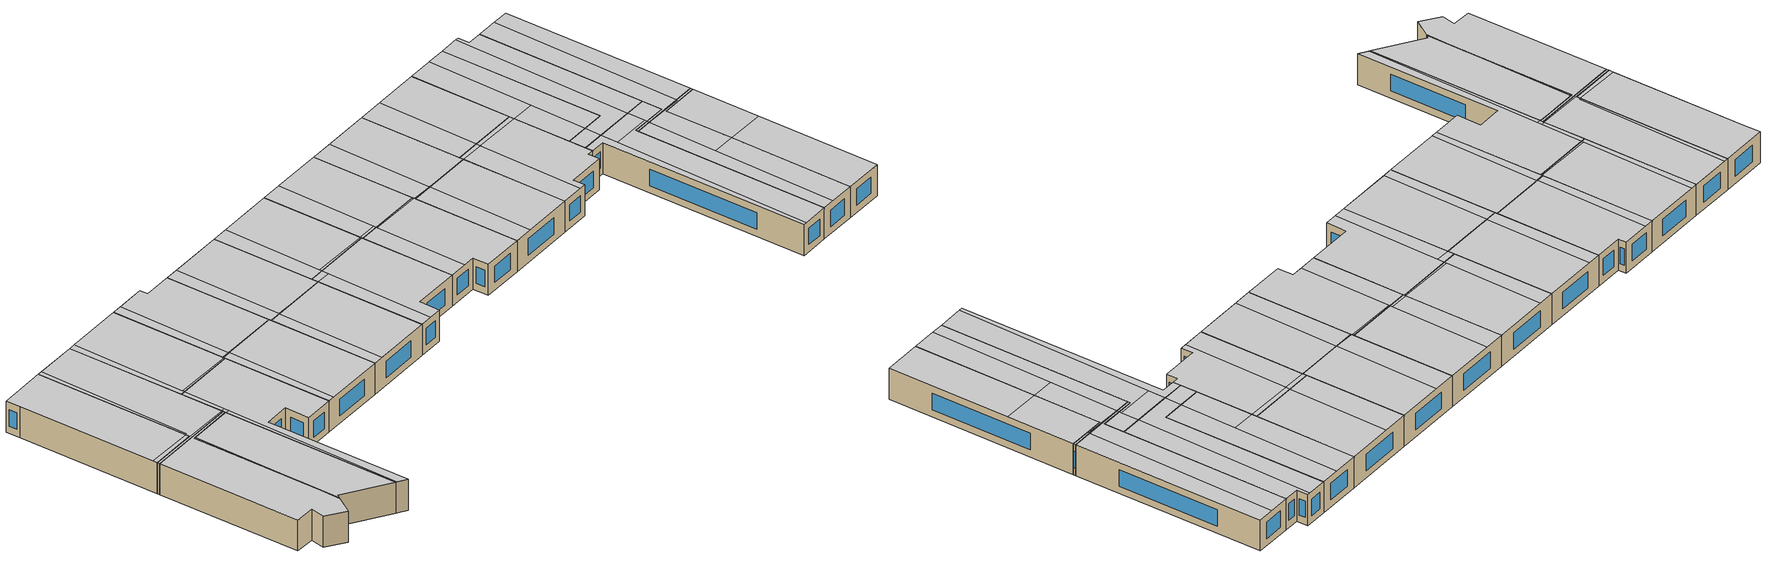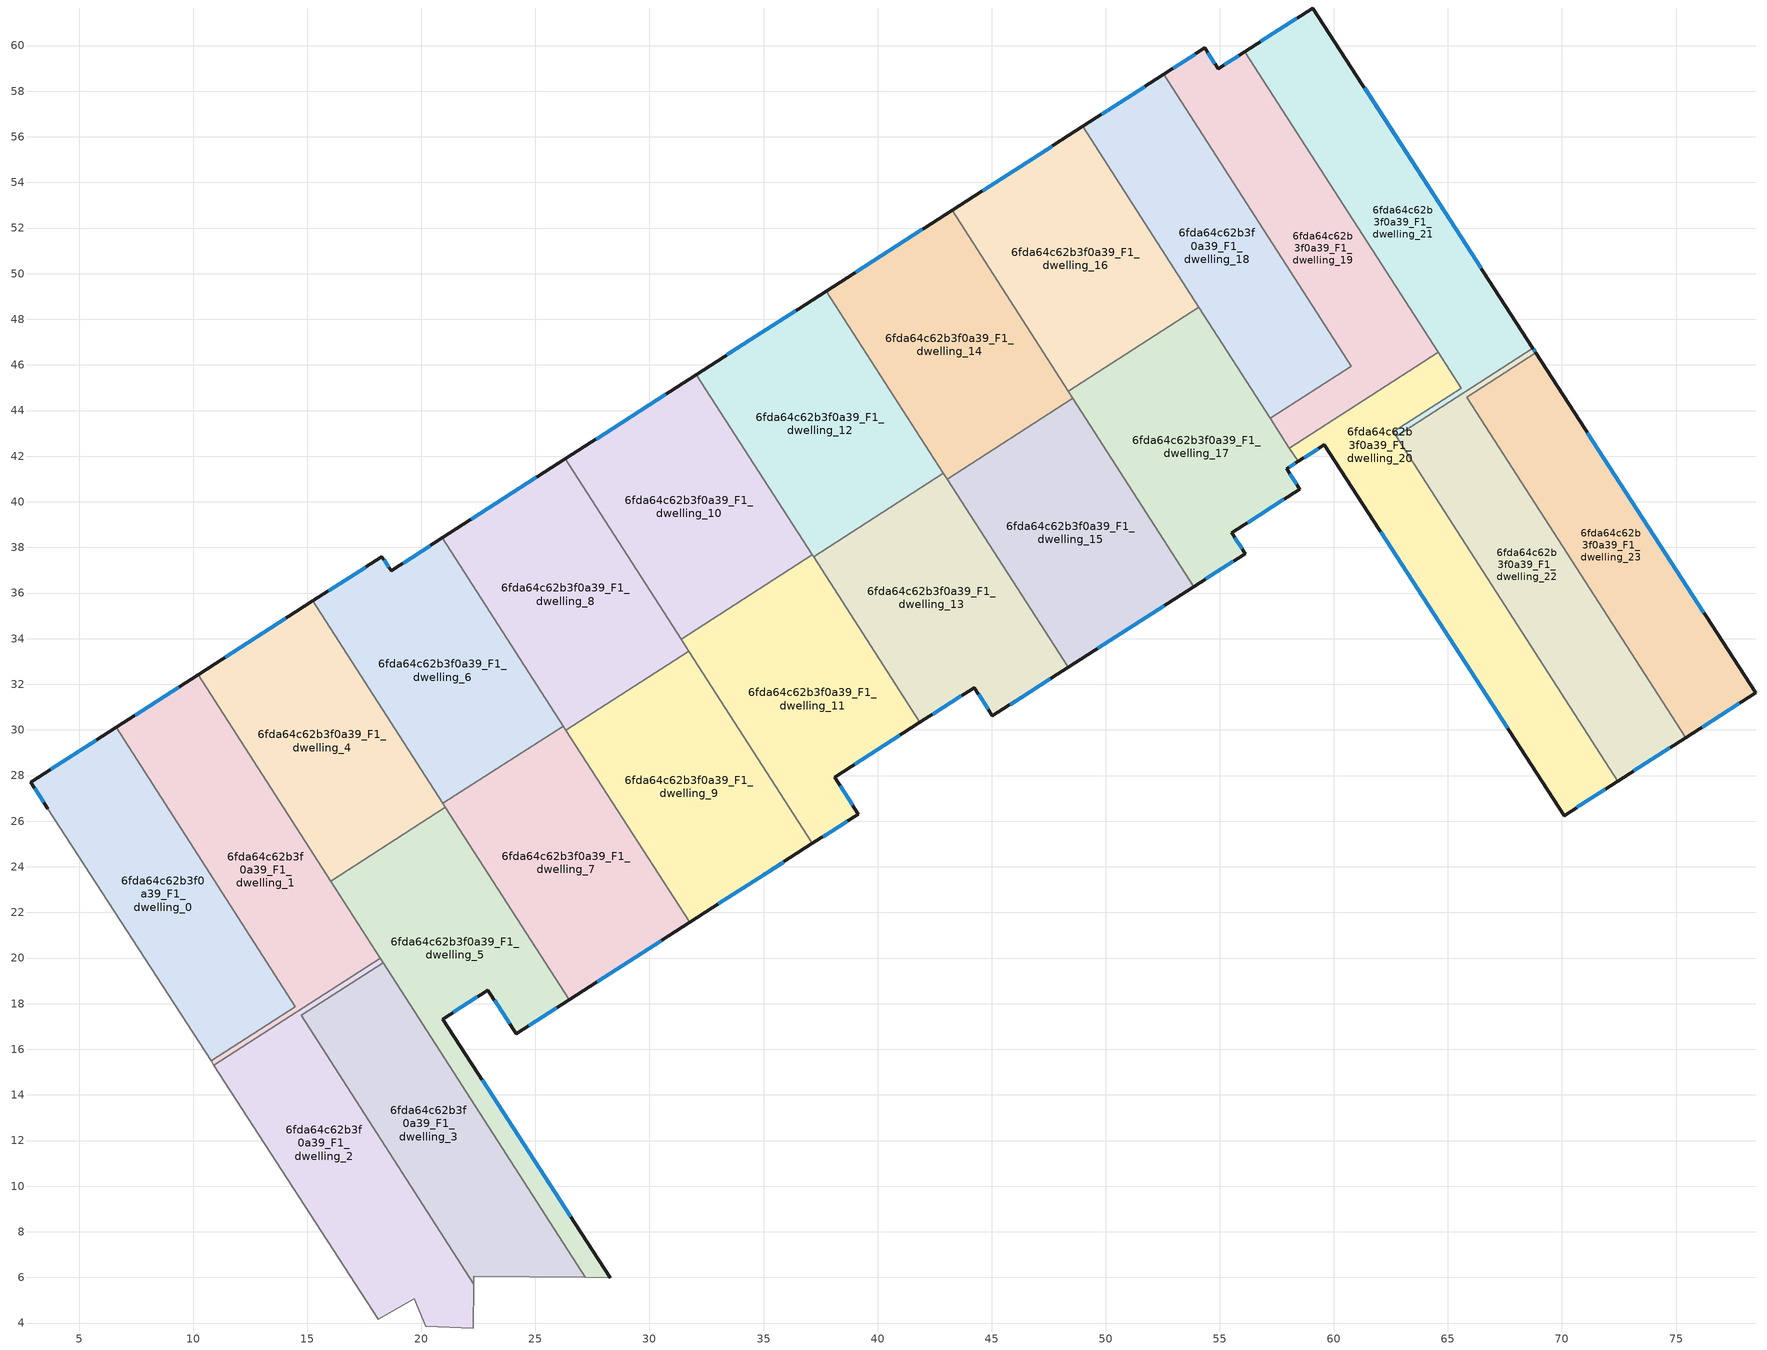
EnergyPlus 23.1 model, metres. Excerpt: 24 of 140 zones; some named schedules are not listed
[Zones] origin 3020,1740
6fda64c62b3f0a39_F1_dwelling_0
 floor to 6fda64c62b3f0a39_F0_dwelling_0 (EU_floor_Construction): 6.62,30.11 14.48,17.88 10.78,15.5 3.63,26.55 2.89,27.71 z3
 wall outside (EU_wall_Construction): 6.62,30.11 2.89,27.71 3.63,26.55 z3:6
 wall to 6fda64c62b3f0a39_F1_dwelling_1 (EU_wall_Construction): 10.78,15.5 14.48,17.88 6.62,30.11 z3:6
 wall adiabatic (EU_wall_Construction): 3.63,26.55 10.78,15.5 z3:6
 window (EU_Window_Construction): 5.74,29.55 3.76,28.28 / 3.06,27.44 3.46,26.82 z3.7:5.3
 ceiling to 6fda64c62b3f0a39_F2_dwelling_0 (EU_floor_Construction): 14.28,18.19 6.62,30.11 2.89,27.71 3.63,26.55 10.54,15.88 z6
 ceiling to 6fda64c62b3f0a39_F2_dwelling_1 (EU_floor_Construction): 13.24,17.08 14.48,17.88 14.28,18.19 10.54,15.88 10.75,15.55 z6
 ceiling to 6fda64c62b3f0a39_F2_dwelling_2 (EU_floor_Construction): 13.24,17.08 10.75,15.55 10.78,15.5 z6
6fda64c62b3f0a39_F1_dwelling_1
 floor to 6fda64c62b3f0a39_F0_dwelling_1 (EU_floor_Construction): 10.22,32.42 18.2,20 10.91,15.31 10.78,15.5 14.48,17.88 6.62,30.11 z3
 wall outside (EU_wall_Construction): 10.22,32.42 6.62,30.11 z3:6
 wall to 6fda64c62b3f0a39_F1_dwelling_2 (EU_wall_Construction): 10.91,15.31 18.2,20 z3:6
 wall adiabatic (EU_wall_Construction): 10.78,15.5 10.91,15.31 z3:6
 wall to 6fda64c62b3f0a39_F1_dwelling_4 (EU_wall_Construction): 16.03,23.38 10.22,32.42 z3:6
 wall to 6fda64c62b3f0a39_F1_dwelling_5 (EU_wall_Construction): 18.2,20 16.03,23.38 z3:6
 window (EU_Window_Construction): 9.37,31.88 7.46,30.65 z3.7:5.3
 ceiling to 6fda64c62b3f0a39_F2_dwelling_1 (EU_floor_Construction): 18.13,20.11 10.22,32.42 6.99,30.35 14.45,18.29 14.28,18.19 14.48,17.88 13.24,17.08 z6
 ceiling to 6fda64c62b3f0a39_F2_dwelling_0 (EU_floor_Construction): 14.45,18.29 6.99,30.35 6.62,30.11 14.28,18.19 z6
 ceiling to 6fda64c62b3f0a39_F2_dwelling_2 (EU_floor_Construction): 18.2,20 18.13,20.11 13.24,17.08 10.78,15.5 10.81,15.46 10.91,15.31 z6
6fda64c62b3f0a39_F1_dwelling_10
 floor to 6fda64c62b3f0a39_F0_dwelling_10 (EU_floor_Construction): 32.06,45.58 37.14,37.67 31.39,33.98 26.31,41.88 z3
 wall outside (EU_wall_Construction): 32.06,45.58 26.31,41.88 z3:6
 wall to 6fda64c62b3f0a39_F1_dwelling_11 (EU_wall_Construction): 31.39,33.98 37.14,37.67 z3:6
 wall to 6fda64c62b3f0a39_F1_dwelling_12 (EU_wall_Construction): 37.14,37.67 32.06,45.58 z3:6
 wall to 6fda64c62b3f0a39_F1_dwelling_8 (EU_wall_Construction): 26.31,41.88 31.39,33.98 z3:6
 window (EU_Window_Construction): 30.71,44.71 27.66,42.75 z3.7:5.3
 ceiling to 6fda64c62b3f0a39_F2_dwelling_10 (EU_floor_Construction): 37.06,37.8 32.06,45.58 27.63,42.73 32.44,34.95 z6
 ceiling to 6fda64c62b3f0a39_F2_dwelling_11 (EU_floor_Construction): 37.14,37.67 37.06,37.8 32.44,34.95 32.57,34.74 z6
 ceiling adiabatic (EU_roof_Construction): 32.57,34.74 27.63,42.73 26.31,41.88 31.39,33.98 z6
6fda64c62b3f0a39_F1_dwelling_11
 floor to 6fda64c62b3f0a39_F0_dwelling_11 (EU_floor_Construction): 37.14,37.67 41.86,30.33 38.11,27.93 39.15,26.31 37.15,25.02 31.39,33.98 z3
 wall outside (EU_wall_Construction): 37.15,25.02 39.15,26.31 38.11,27.93 41.86,30.33 z3:6
 wall to 6fda64c62b3f0a39_F1_dwelling_9 (EU_wall_Construction): 31.73,33.45 37.15,25.02 z3:6
 wall to 6fda64c62b3f0a39_F1_dwelling_13 (EU_wall_Construction): 41.86,30.33 37.19,37.59 z3:6
 wall to 6fda64c62b3f0a39_F1_dwelling_12 (EU_wall_Construction): 37.19,37.59 37.14,37.67 z3:6
 wall to 6fda64c62b3f0a39_F1_dwelling_8 (EU_wall_Construction): 31.39,33.98 31.73,33.46 z3:6
 window (EU_Window_Construction): 38.99,28.49 40.98,29.77 / 38.91,26.69 38.36,27.55 / 37.62,25.33 38.68,26.01 z3.7:5.3
 ceiling to 6fda64c62b3f0a39_F2_dwelling_11 (EU_floor_Construction): 39.15,26.31 38.11,27.93 41.86,30.33 37.14,37.67 32.57,34.74 38.17,25.68 z6
 ceiling to 6fda64c62b3f0a39_F2_dwelling_9 (EU_floor_Construction): 38.17,25.68 32.93,34.16 31.75,33.43 37.15,25.02 z6
 ceiling to 6fda64c62b3f0a39_F2_dwelling_8 (EU_floor_Construction): 32.93,34.16 32.57,34.74 31.39,33.98 31.73,33.45 31.75,33.43 z6
6fda64c62b3f0a39_F1_dwelling_12
 floor to 6fda64c62b3f0a39_F0_dwelling_12 (EU_floor_Construction): 37.75,49.24 42.88,41.25 37.19,37.59 32.06,45.58 z3
 wall outside (EU_wall_Construction): 37.75,49.24 32.06,45.58 z3:6
 wall to 6fda64c62b3f0a39_F1_dwelling_13 (EU_wall_Construction): 37.19,37.59 42.88,41.25 z3:6
 wall to 6fda64c62b3f0a39_F1_dwelling_14 (EU_wall_Construction): 42.88,41.25 37.75,49.24 z3:6
 window (EU_Window_Construction): 36.41,48.38 33.4,46.44 z3.7:5.3
 ceiling to 6fda64c62b3f0a39_F2_dwelling_12 (EU_floor_Construction): 42.88,41.25 37.75,49.24 33.75,46.66 38.74,38.59 z6
 ceiling to 6fda64c62b3f0a39_F2_dwelling_11 (EU_floor_Construction): 38.74,38.59 38.63,38.77 37.06,37.8 37.19,37.59 z6
 ceiling adiabatic (EU_roof_Construction): 38.63,38.77 33.75,46.66 37.75,49.24 32.06,45.58 37.06,37.8 z6
6fda64c62b3f0a39_F1_dwelling_13
 floor to 6fda64c62b3f0a39_F0_dwelling_13 (EU_floor_Construction): 42.88,41.25 48.35,32.74 45.03,30.61 44.24,31.86 41.86,30.33 37.19,37.59 z3
 wall outside (EU_wall_Construction): 41.86,30.33 44.24,31.86 45.03,30.61 48.35,32.74 z3:6
 wall to 6fda64c62b3f0a39_F1_dwelling_15 (EU_wall_Construction): 48.35,32.74 43.05,40.99 z3:6
 wall to 6fda64c62b3f0a39_F1_dwelling_14 (EU_wall_Construction): 43.05,40.99 42.88,41.25 z3:6
 window (EU_Window_Construction): 45.81,31.11 47.57,32.24 / 44.42,31.56 44.85,30.9 / 42.42,30.69 43.68,31.5 z3.7:5.3
 ceiling to 6fda64c62b3f0a39_F2_dwelling_13 (EU_floor_Construction): 48.35,32.74 43,41.07 38.81,38.48 43.28,31.24 44.24,31.86 45.03,30.61 z6
 ceiling to 6fda64c62b3f0a39_F2_dwelling_11 (EU_floor_Construction): 43.28,31.24 38.74,38.59 37.19,37.59 41.86,30.33 z6
 ceiling to 6fda64c62b3f0a39_F2_dwelling_12 (EU_floor_Construction): 43,41.07 42.88,41.25 38.74,38.59 38.81,38.48 z6
6fda64c62b3f0a39_F1_dwelling_14
 floor to 6fda64c62b3f0a39_F0_dwelling_14 (EU_floor_Construction): 43.26,52.78 48.56,44.53 43.05,40.99 37.75,49.24 z3
 wall outside (EU_wall_Construction): 43.26,52.78 37.75,49.24 z3:6
 wall to 6fda64c62b3f0a39_F1_dwelling_15 (EU_wall_Construction): 43.05,40.99 48.56,44.53 z3:6
 wall to 6fda64c62b3f0a39_F1_dwelling_16 (EU_wall_Construction): 48.36,44.85 43.26,52.78 z3:6
 wall to 6fda64c62b3f0a39_F1_dwelling_17 (EU_wall_Construction): 48.56,44.53 48.36,44.85 z3:6
 window (EU_Window_Construction): 41.97,51.95 39.05,50.07 z3.7:5.3
 ceiling adiabatic (EU_roof_Construction): 47.65,43.94 48.56,44.53 43.26,52.78 39.57,50.41 44.7,42.12 z6
 ceiling to 6fda64c62b3f0a39_F2_dwelling_12 (EU_floor_Construction): 44.69,42.12 39.57,50.41 37.75,49.24 43,41.07 z6
 ceiling to 6fda64c62b3f0a39_F2_dwelling_15 (EU_floor_Construction): 47.65,43.94 44.7,42.12 44.73,42.07 z6
 ceiling to 6fda64c62b3f0a39_F2_dwelling_13 (EU_floor_Construction): 44.73,42.07 44.69,42.12 43,41.07 43.05,40.99 z6
6fda64c62b3f0a39_F1_dwelling_15
 floor to 6fda64c62b3f0a39_F0_dwelling_15 (EU_floor_Construction): 48.56,44.53 53.86,36.29 48.35,32.74 43.05,40.99 z3
 wall outside (EU_wall_Construction): 48.35,32.74 53.86,36.29 z3:6
 wall to 6fda64c62b3f0a39_F1_dwelling_17 (EU_wall_Construction): 53.86,36.29 48.56,44.53 z3:6
 window (EU_Window_Construction): 49.64,33.57 52.56,35.45 z3.7:5.3
 ceiling to 6fda64c62b3f0a39_F2_dwelling_15 (EU_floor_Construction): 53.86,36.29 48.57,44.52 47.65,43.94 44.73,42.07 49.88,33.73 z6
 ceiling to 6fda64c62b3f0a39_F2_dwelling_13 (EU_floor_Construction): 49.88,33.73 44.73,42.07 43.05,40.99 48.35,32.74 z6
 ceiling adiabatic (EU_roof_Construction): 48.57,44.52 48.56,44.53 47.65,43.94 z6
6fda64c62b3f0a39_F1_dwelling_16
 floor to 6fda64c62b3f0a39_F0_dwelling_16 (EU_floor_Construction): 48.99,56.46 54.09,48.53 48.36,44.85 43.26,52.78 z3
 wall outside (EU_wall_Construction): 48.99,56.46 43.26,52.78 z3:6
 wall to 6fda64c62b3f0a39_F1_dwelling_17 (EU_wall_Construction): 48.36,44.85 54.09,48.53 z3:6
 wall to 6fda64c62b3f0a39_F1_dwelling_18 (EU_wall_Construction): 54.09,48.53 48.99,56.46 z3:6
 window (EU_Window_Construction): 47.65,55.6 44.61,53.64 z3.7:5.3
 ceiling adiabatic (EU_roof_Construction): 54.09,48.53 48.99,56.46 45.32,54.1 50.28,46.08 z6
 ceiling to 6fda64c62b3f0a39_F2_dwelling_14 (EU_floor_Construction): 50.28,46.08 45.32,54.1 43.26,52.78 48.36,44.85 z6
6fda64c62b3f0a39_F1_dwelling_17
 floor to 6fda64c62b3f0a39_F0_dwelling_17 (EU_floor_Construction): 54.09,48.53 58.43,41.77 57.93,41.45 58.5,40.56 55.53,38.64 56.11,37.74 53.86,36.29 48.36,44.85 z3
 wall outside (EU_wall_Construction): 53.86,36.29 56.11,37.74 55.53,38.64 58.5,40.56 57.93,41.45 58.43,41.77 z3:6
 wall to 6fda64c62b3f0a39_F1_dwelling_19 (EU_wall_Construction): 58.05,42.36 57.21,43.67 z3:6
 wall to 6fda64c62b3f0a39_F1_dwelling_20 (EU_wall_Construction): 58.43,41.77 58.05,42.36 z3:6
 wall to 6fda64c62b3f0a39_F1_dwelling_18 (EU_wall_Construction): 57.21,43.67 54.09,48.53 z3:6
 window (EU_Window_Construction): 58.05,41.52 58.31,41.69 / 58.37,40.77 58.06,41.24 / 56.22,39.09 57.8,40.11 / 55.97,37.95 55.66,38.43 / 54.39,36.63 55.58,37.39 z3.7:5.3
 ceiling to 6fda64c62b3f0a39_F2_dwelling_17 (EU_floor_Construction): 56.11,37.74 55.53,38.64 58.5,40.56 57.93,41.45 58.43,41.77 54.34,48.13 50.49,45.75 55.63,37.43 z6
 ceiling to 6fda64c62b3f0a39_F2_dwelling_15 (EU_floor_Construction): 55.63,37.43 50.51,45.71 48.57,44.52 53.86,36.29 z6
 ceiling adiabatic (EU_roof_Construction): 54.34,48.13 54.09,48.53 50.28,46.08 50.49,45.75 z6
 ceiling to 6fda64c62b3f0a39_F2_dwelling_14 (EU_floor_Construction): 50.51,45.71 50.28,46.08 48.36,44.85 48.57,44.52 z6
6fda64c62b3f0a39_F1_dwelling_18
 floor to 6fda64c62b3f0a39_F0_dwelling_18 (EU_floor_Construction): 52.54,58.74 60.76,45.95 57.21,43.67 48.99,56.46 z3
 wall outside (EU_wall_Construction): 52.54,58.74 48.99,56.46 z3:6
 wall to 6fda64c62b3f0a39_F1_dwelling_19 (EU_wall_Construction): 57.21,43.67 60.76,45.95 52.54,58.74 z3:6
 window (EU_Window_Construction): 51.71,58.21 49.83,57 z3.7:5.3
 ceiling to 6fda64c62b3f0a39_F2_dwelling_18 (EU_floor_Construction): 60.76,45.95 52.54,58.74 51.03,57.77 59.03,44.83 z6
 ceiling to 6fda64c62b3f0a39_F2_dwelling_17 (EU_floor_Construction): 59.03,44.83 56.26,49.32 54.34,48.13 57.21,43.67 z6
 ceiling adiabatic (EU_roof_Construction): 56.26,49.32 51.03,57.77 52.54,58.74 48.99,56.46 54.34,48.13 z6
6fda64c62b3f0a39_F1_dwelling_19
 floor to 6fda64c62b3f0a39_F0_dwelling_19 (EU_floor_Construction): 56.1,59.74 64.58,46.55 58.05,42.36 57.21,43.67 60.76,45.95 52.54,58.74 54.34,59.9 54.93,58.98 z3
 wall outside (EU_wall_Construction): 56.1,59.74 54.93,58.98 54.34,59.9 52.54,58.74 z3:6
 wall to 6fda64c62b3f0a39_F1_dwelling_20 (EU_wall_Construction): 58.05,42.36 64.58,46.55 z3:6
 wall to 6fda64c62b3f0a39_F1_dwelling_21 (EU_wall_Construction): 64.58,46.55 56.1,59.74 z3:6
 window (EU_Window_Construction): 53.92,59.63 52.97,59.01 / 54.79,59.2 54.48,59.68 / 55.83,59.56 55.2,59.16 z3.7:5.3
 ceiling to 6fda64c62b3f0a39_F2_dwelling_20 (EU_floor_Construction): 64.58,46.55 56.1,59.73 54.93,58.98 54.34,59.9 54.09,59.74 62.91,45.47 z6
 ceiling to 6fda64c62b3f0a39_F2_dwelling_18 (EU_floor_Construction): 62.91,45.47 54.09,59.74 52.54,58.74 60.76,45.95 59.03,44.83 59.84,43.51 z6
 ceiling to 6fda64c62b3f0a39_F2_dwelling_17 (EU_floor_Construction): 59.84,43.51 59.03,44.83 57.21,43.67 58.05,42.36 z6
6fda64c62b3f0a39_F1_dwelling_2
 floor to 6fda64c62b3f0a39_F0_dwelling_2 (EU_floor_Construction): 18.33,19.8 14.73,17.49 22.3,5.7 22.27,3.79 20.19,3.86 19.7,5.07 18.12,4.17 10.91,15.31 18.2,20 z3
 wall adiabatic (EU_wall_Construction): 10.91,15.31 18.12,4.17 19.7,5.07 20.19,3.86 22.27,3.79 22.3,5.7 z3:6
 wall to 6fda64c62b3f0a39_F1_dwelling_5 (EU_wall_Construction): 18.33,19.8 18.2,20 z3:6
 wall to 6fda64c62b3f0a39_F1_dwelling_3 (EU_wall_Construction): 22.3,5.7 14.73,17.49 18.33,19.8 z3:6
 ceiling to 6fda64c62b3f0a39_F2_dwelling_2 (EU_floor_Construction): 22.27,3.79 22.3,5.59 20.41,8.64 14.73,17.49 14.88,17.59 14.87,17.62 16.39,18.56 18.33,19.8 18.2,20 10.91,15.31 18.12,4.17 19.7,5.07 20.19,3.86 z6
 ceiling to 6fda64c62b3f0a39_F2_dwelling_3 (EU_floor_Construction): 16.39,18.56 14.87,17.62 14.88,17.59 z6; 22.3,5.59 22.3,5.7 20.41,8.64 z6
6fda64c62b3f0a39_F1_dwelling_20
 floor to 6fda64c62b3f0a39_F0_dwelling_20 (EU_floor_Construction): 65.58,44.98 62.61,43.07 72.45,27.76 70.1,26.25 59.58,42.51 58.43,41.77 58.05,42.36 64.58,46.55 z3
 wall outside (EU_wall_Construction): 58.43,41.77 59.58,42.51 70.1,26.25 72.45,27.76 z3:6
 wall to 6fda64c62b3f0a39_F1_dwelling_21 (EU_wall_Construction): 62.74,42.88 62.61,43.07 65.58,44.98 64.58,46.55 z3:6
 wall to 6fda64c62b3f0a39_F1_dwelling_22 (EU_wall_Construction): 72.45,27.76 62.74,42.88 z3:6
 window (EU_Window_Construction): 70.65,26.6 71.9,27.4 / 62.05,38.69 67.63,30.07 / 58.7,41.94 59.31,42.34 z3.7:5.3
 ceiling to 6fda64c62b3f0a39_F2_dwelling_19 (EU_floor_Construction): 72.45,27.76 62.61,43.07 63.89,43.89 63.79,44.04 60.7,42.13 70.4,26.44 z6
 ceiling to 6fda64c62b3f0a39_F2_dwelling_17 (EU_floor_Construction): 70.4,26.44 59.84,43.51 58.05,42.36 58.43,41.77 59.58,42.51 70.1,26.25 z6
 ceiling to 6fda64c62b3f0a39_F2_dwelling_18 (EU_floor_Construction): 63.79,44.04 62.91,45.47 59.84,43.51 60.7,42.13 z6
 ceiling to 6fda64c62b3f0a39_F2_dwelling_20 (EU_floor_Construction): 65.58,44.98 64.57,46.55 62.91,45.47 63.89,43.89 z6
6fda64c62b3f0a39_F1_dwelling_21
 floor to 6fda64c62b3f0a39_F0_dwelling_21 (EU_floor_Construction): 59.08,61.65 68.73,46.73 62.74,42.88 62.61,43.07 65.58,44.98 56.1,59.74 z3
 wall outside (EU_wall_Construction): 68.73,46.73 59.08,61.65 56.1,59.74 z3:6
 wall to 6fda64c62b3f0a39_F1_dwelling_22 (EU_wall_Construction): 62.74,42.88 68.73,46.73 z3:6
 window (EU_Window_Construction): 58.38,61.2 56.8,60.18 / 66.46,50.23 61.35,58.14 z3.7:5.3
 ceiling to 6fda64c62b3f0a39_F2_dwelling_21 (EU_floor_Construction): 68.73,46.73 59.08,61.65 57.81,60.83 67.15,45.71 z6
 ceiling to 6fda64c62b3f0a39_F2_dwelling_20 (EU_floor_Construction): 67.15,45.71 57.81,60.83 56.1,59.73 65.58,44.98 63.89,43.89 64.01,43.69 z6
 ceiling to 6fda64c62b3f0a39_F2_dwelling_19 (EU_floor_Construction): 64.01,43.69 63.89,43.89 62.61,43.07 62.74,42.88 z6
6fda64c62b3f0a39_F1_dwelling_22
 floor to 6fda64c62b3f0a39_F0_dwelling_22 (EU_floor_Construction): 68.85,46.54 65.83,44.59 75.42,29.67 72.45,27.76 62.74,42.88 68.73,46.73 z3
 wall outside (EU_wall_Construction): 72.45,27.76 75.42,29.67 / 68.85,46.54 68.73,46.73 z3:6
 wall to 6fda64c62b3f0a39_F1_dwelling_23 (EU_wall_Construction): 75.42,29.67 65.83,44.59 68.85,46.54 z3:6
 window (EU_Window_Construction): 73.15,28.21 74.72,29.22 / 68.82,46.58 68.76,46.68 z3.7:5.3
 ceiling to 6fda64c62b3f0a39_F2_dwelling_22 (EU_floor_Construction): 75.42,29.67 69.23,39.29 67.42,38.17 73.46,28.41 z6
 ceiling to 6fda64c62b3f0a39_F2_dwelling_20 (EU_floor_Construction): 67.2,45.64 67.15,45.71 64.01,43.69 64.02,43.67 z6
 ceiling to 6fda64c62b3f0a39_F2_dwelling_21 (EU_floor_Construction): 69.23,39.29 65.83,44.59 68.85,46.54 68.73,46.73 67.15,45.71 67.2,45.64 64.02,43.67 67.42,38.17 z6
 ceiling adiabatic (EU_roof_Construction): 73.46,28.41 64.01,43.69 62.74,42.88 72.45,27.76 z6
6fda64c62b3f0a39_F1_dwelling_23
 floor to 6fda64c62b3f0a39_F0_dwelling_23 (EU_floor_Construction): 68.85,46.54 78.49,31.64 75.42,29.67 65.83,44.59 z3
 wall outside (EU_wall_Construction): 75.42,29.67 78.49,31.64 68.85,46.54 z3:6
 window (EU_Window_Construction): 76.22,35.14 71.11,43.04 / 76.14,30.13 77.77,31.17 z3.7:5.3
 ceiling to 6fda64c62b3f0a39_F2_dwelling_22 (EU_floor_Construction): 78.49,31.64 72.31,41.19 69.23,39.29 75.42,29.67 z6
 ceiling to 6fda64c62b3f0a39_F2_dwelling_21 (EU_floor_Construction): 72.31,41.19 68.85,46.54 65.83,44.59 69.23,39.29 z6
6fda64c62b3f0a39_F1_dwelling_3
 floor to 6fda64c62b3f0a39_F0_dwelling_3 (EU_floor_Construction): 18.33,19.8 27.19,6.01 22.31,6.05 22.3,5.7 14.73,17.49 z3
 wall adiabatic (EU_wall_Construction): 22.3,5.7 22.31,6.05 27.19,6.01 z3:6
 wall to 6fda64c62b3f0a39_F1_dwelling_5 (EU_wall_Construction): 27.19,6.01 18.33,19.8 z3:6
 ceiling to 6fda64c62b3f0a39_F2_dwelling_3 (EU_floor_Construction): 27.19,6.01 18.35,19.77 16.39,18.56 14.88,17.59 20.41,8.64 22.3,5.7 22.31,6.05 z6
 ceiling to 6fda64c62b3f0a39_F2_dwelling_2 (EU_floor_Construction): 20.41,8.64 14.88,17.59 14.73,17.49 z6; 18.35,19.77 18.33,19.8 16.39,18.56 z6
6fda64c62b3f0a39_F1_dwelling_4
 floor to 6fda64c62b3f0a39_F0_dwelling_4 (EU_floor_Construction): 15.24,35.65 21.05,26.61 16.03,23.38 10.22,32.42 z3
 wall outside (EU_wall_Construction): 15.24,35.65 10.22,32.42 z3:6
 wall to 6fda64c62b3f0a39_F1_dwelling_5 (EU_wall_Construction): 16.03,23.38 21.05,26.61 z3:6
 wall to 6fda64c62b3f0a39_F1_dwelling_6 (EU_wall_Construction): 20.94,26.78 15.24,35.65 z3:6
 wall to 6fda64c62b3f0a39_F1_dwelling_7 (EU_wall_Construction): 21.05,26.61 20.94,26.78 z3:6
 window (EU_Window_Construction): 14.06,34.9 11.4,33.18 z3.7:5.3
 ceiling to 6fda64c62b3f0a39_F2_dwelling_4 (EU_floor_Construction): 20.99,26.71 15.24,35.65 10.75,32.76 16.28,23.81 z6
 ceiling to 6fda64c62b3f0a39_F2_dwelling_5 (EU_floor_Construction): 21.05,26.61 20.99,26.71 16.28,23.81 16.4,23.62 z6
 ceiling to 6fda64c62b3f0a39_F2_dwelling_1 (EU_floor_Construction): 16.4,23.62 10.75,32.76 10.22,32.42 16.03,23.38 z6
6fda64c62b3f0a39_F1_dwelling_5
 floor to 6fda64c62b3f0a39_F0_dwelling_5 (EU_floor_Construction): 21.05,26.61 26.47,18.17 24.16,16.68 22.92,18.59 20.94,17.33 28.27,6 27.19,6.01 18.33,19.8 18.2,20 16.03,23.38 z3
 wall outside (EU_wall_Construction): 28.27,6 20.94,17.33 22.92,18.59 24.16,16.68 26.47,18.17 z3:6
 wall adiabatic (EU_wall_Construction): 27.19,6.01 28.27,6 z3:6
 wall to 6fda64c62b3f0a39_F1_dwelling_7 (EU_wall_Construction): 26.47,18.17 21.05,26.61 z3:6
 window (EU_Window_Construction): 24.7,17.03 25.93,17.82 / 23.21,18.14 23.87,17.13 / 21.41,17.62 22.45,18.3 / 26.55,8.66 22.66,14.67 z3.7:5.3
 ceiling to 6fda64c62b3f0a39_F2_dwelling_5 (EU_floor_Construction): 28.27,6 20.94,17.33 22.92,18.59 24.16,16.68 26.47,18.17 21.05,26.61 16.4,23.62 27.29,6.01 z6
 ceiling to 6fda64c62b3f0a39_F2_dwelling_2 (EU_floor_Construction): 18.66,19.96 18.45,20.3 18.13,20.11 18.2,20 18.33,19.8 18.35,19.77 z6
 ceiling to 6fda64c62b3f0a39_F2_dwelling_1 (EU_floor_Construction): 18.45,20.3 16.4,23.62 16.03,23.38 18.13,20.11 z6
 ceiling adiabatic (EU_roof_Construction): 27.29,6.01 18.66,19.96 18.35,19.77 27.19,6.01 z6
6fda64c62b3f0a39_F1_dwelling_6
 floor to 6fda64c62b3f0a39_F0_dwelling_6 (EU_floor_Construction): 20.92,38.42 26.22,30.17 20.94,26.78 15.24,35.65 18.27,37.6 18.67,36.98 z3
 wall outside (EU_wall_Construction): 20.92,38.42 18.67,36.98 18.27,37.6 15.24,35.65 z3:6
 wall to 6fda64c62b3f0a39_F1_dwelling_7 (EU_wall_Construction): 20.94,26.78 26.22,30.17 z3:6
 wall to 6fda64c62b3f0a39_F1_dwelling_8 (EU_wall_Construction): 26.22,30.17 20.92,38.42 z3:6
 window (EU_Window_Construction): 17.56,37.14 15.95,36.11 / 18.58,37.12 18.36,37.45 / 20.39,38.08 19.2,37.32 z3.7:5.3
 ceiling to 6fda64c62b3f0a39_F2_dwelling_6 (EU_floor_Construction): 26.22,30.17 20.92,38.42 18.67,36.98 18.27,37.6 16.07,36.19 21.62,27.21 z6
 ceiling to 6fda64c62b3f0a39_F2_dwelling_4 (EU_floor_Construction): 21.62,27.21 16.07,36.19 15.24,35.65 20.94,26.78 z6
6fda64c62b3f0a39_F1_dwelling_7
 floor to 6fda64c62b3f0a39_F0_dwelling_7 (EU_floor_Construction): 26.22,30.17 31.76,21.56 26.47,18.17 20.94,26.78 z3
 wall outside (EU_wall_Construction): 26.47,18.17 31.76,21.56 z3:6
 wall to 6fda64c62b3f0a39_F1_dwelling_9 (EU_wall_Construction): 31.76,21.56 26.34,29.99 z3:6
 wall to 6fda64c62b3f0a39_F1_dwelling_8 (EU_wall_Construction): 26.34,29.99 26.22,30.17 z3:6
 window (EU_Window_Construction): 27.71,18.97 30.52,20.76 z3.7:5.3
 ceiling to 6fda64c62b3f0a39_F2_dwelling_5 (EU_floor_Construction): 27,18.51 21.67,27.13 20.99,26.71 26.47,18.17 z6
 ceiling adiabatic (EU_roof_Construction): 31.76,21.56 26.22,30.17 20.94,26.78 20.99,26.71 21.67,27.13 27,18.51 26.47,18.17 z6
6fda64c62b3f0a39_F1_dwelling_8
 floor to 6fda64c62b3f0a39_F0_dwelling_8 (EU_floor_Construction): 26.31,41.88 31.73,33.46 26.34,29.99 20.92,38.42 z3
 wall outside (EU_wall_Construction): 26.31,41.88 20.92,38.42 z3:6
 wall to 6fda64c62b3f0a39_F1_dwelling_9 (EU_wall_Construction): 26.34,29.99 31.73,33.46 z3:6
 window (EU_Window_Construction): 25.05,41.07 22.19,39.23 z3.7:5.3
 ceiling adiabatic (EU_roof_Construction): 30.07,32.39 31.73,33.46 26.31,41.88 22.01,39.12 27.24,30.64 z6; 30.07,32.39 27.24,30.64 22.01,39.12 20.92,38.42 26.34,29.99 z6
6fda64c62b3f0a39_F1_dwelling_9
 floor to 6fda64c62b3f0a39_F0_dwelling_9 (EU_floor_Construction): 31.73,33.46 37.15,25.02 31.76,21.56 26.34,29.99 z3
 wall outside (EU_wall_Construction): 31.76,21.56 37.15,25.02 z3:6
 window (EU_Window_Construction): 33.02,22.37 35.88,24.21 z3.7:5.3
 ceiling to 6fda64c62b3f0a39_F2_dwelling_9 (EU_floor_Construction): 37.15,25.02 31.75,33.43 30.07,32.39 27.28,30.59 32.54,22.07 z6
 ceiling to 6fda64c62b3f0a39_F2_dwelling_8 (EU_floor_Construction): 31.75,33.43 31.73,33.46 30.07,32.39 z6
 ceiling to 6fda64c62b3f0a39_F2_dwelling_7 (EU_floor_Construction): 32.54,22.07 27.28,30.59 26.34,29.99 31.75,21.56 z6
[Building]
EU S2 Campaign: North Axis=0; Terrain=City; Solar Distribution=FullExterior
[Site:Location]
Budapest.Ferenc.Liszt.Intl.AP: Latitude=47.437; Longitude=19.256; Time Zone=1; Elevation=185
[SizingPeriod:WeatherFileDays]
AnnualSizingPeriod: Begin Month=1; Begin Day of Month=1; End Month=12; End Day of Month=31; Day of Week for Start Day=Monday; Use Weather File Daylight Saving Period=No; Use Weather File Rain and Snow Indicators=No
[MATERIAL]
EU_InternalMass_Material: Roughness=MediumRough; Thickness=0.1; Conductivity=1; Density=1800; Specific Heat=900; Thermal Absorptance=0.9; Solar Absorptance=0.7; Visible Absorptance=0.7
[MATERIAL:NOMASS] Roughness=MediumRough; Thermal Absorptance=0.9; Solar Absorptance=0.7; Visible Absorptance=0.7
Name | Thermal Resistance
EU_wall_NoMass | 0.832559
EU_roof_NoMass | 1.39638
EU_floor_NoMass | 0.872794
[WINDOWMATERIAL:SIMPLEGLAZINGSYSTEM]
EU_Window_SimpleGlazing: UFactor=2.79869; Solar Heat Gain Coefficient=0.75; Visible Transmittance=0.75
[CONSTRUCTION]
EU_wall_Construction: EU_wall_NoMass
EU_roof_Construction: EU_roof_NoMass
EU_floor_Construction: EU_floor_NoMass
EU_Window_Construction: EU_Window_SimpleGlazing
EU_InternalMass_Construction: EU_InternalMass_Material
[ZONE] Type=1; Multiplier=1; Ceiling Height=autocalculate; Floor Area=autocalculate; Part of Total Floor Area=Yes
Name | Volume
6fda64c62b3f0a39_F1_dwelling_0 | 192.625
6fda64c62b3f0a39_F1_dwelling_1 | 192.644
6fda64c62b3f0a39_F1_dwelling_10 | 192.657
6fda64c62b3f0a39_F1_dwelling_11 | 192.633
6fda64c62b3f0a39_F1_dwelling_12; 6fda64c62b3f0a39_F1_dwelling_22; 6fda64c62b3f0a39_F1_dwelling_7 | 192.626
6fda64c62b3f0a39_F1_dwelling_13 | 192.621
6fda64c62b3f0a39_F1_dwelling_14; 6fda64c62b3f0a39_F1_dwelling_19 | 192.646
6fda64c62b3f0a39_F1_dwelling_15 | 192.645
6fda64c62b3f0a39_F1_dwelling_16 | 192.619
6fda64c62b3f0a39_F1_dwelling_17; 6fda64c62b3f0a39_F1_dwelling_9 | 192.632
6fda64c62b3f0a39_F1_dwelling_18 | 192.649
6fda64c62b3f0a39_F1_dwelling_2 | 192.631
6fda64c62b3f0a39_F1_dwelling_20 | 192.656
6fda64c62b3f0a39_F1_dwelling_21 | 192.635
6fda64c62b3f0a39_F1_dwelling_23 | 192.613
6fda64c62b3f0a39_F1_dwelling_3 | 192.623
6fda64c62b3f0a39_F1_dwelling_4 | 192.661
6fda64c62b3f0a39_F1_dwelling_5 | 192.63
6fda64c62b3f0a39_F1_dwelling_6 | 192.647
6fda64c62b3f0a39_F1_dwelling_8 | 192.614
[INTERNALMASS] Construction=EU_InternalMass_Construction
Name | Zone or ZoneList | Surface Area
6fda64c62b3f0a39_F1_dwelling_0_EU_InternalMass | 6fda64c62b3f0a39_F1_dwelling_0 | 64.2085
6fda64c62b3f0a39_F1_dwelling_1_EU_InternalMass | 6fda64c62b3f0a39_F1_dwelling_1 | 64.2147
6fda64c62b3f0a39_F1_dwelling_2_EU_InternalMass | 6fda64c62b3f0a39_F1_dwelling_2 | 64.21
6fda64c62b3f0a39_F1_dwelling_3_EU_InternalMass | 6fda64c62b3f0a39_F1_dwelling_3 | 64.2078
6fda64c62b3f0a39_F1_dwelling_4_EU_InternalMass | 6fda64c62b3f0a39_F1_dwelling_4 | 64.22
6fda64c62b3f0a39_F1_dwelling_5_EU_InternalMass | 6fda64c62b3f0a39_F1_dwelling_5 | 64.2097
6fda64c62b3f0a39_F1_dwelling_6_EU_InternalMass | 6fda64c62b3f0a39_F1_dwelling_6 | 64.2157
6fda64c62b3f0a39_F1_dwelling_7_EU_InternalMass | 6fda64c62b3f0a39_F1_dwelling_7 | 64.2082
6fda64c62b3f0a39_F1_dwelling_8_EU_InternalMass | 6fda64c62b3f0a39_F1_dwelling_8 | 64.2047
6fda64c62b3f0a39_F1_dwelling_9_EU_InternalMass | 6fda64c62b3f0a39_F1_dwelling_9 | 64.2101
6fda64c62b3f0a39_F1_dwelling_10_EU_InternalMass | 6fda64c62b3f0a39_F1_dwelling_10 | 64.2169
6fda64c62b3f0a39_F1_dwelling_11_EU_InternalMass | 6fda64c62b3f0a39_F1_dwelling_11 | 64.2109
6fda64c62b3f0a39_F1_dwelling_12_EU_InternalMass | 6fda64c62b3f0a39_F1_dwelling_12 | 64.2081
6fda64c62b3f0a39_F1_dwelling_13_EU_InternalMass | 6fda64c62b3f0a39_F1_dwelling_13 | 64.2067
6fda64c62b3f0a39_F1_dwelling_14_EU_InternalMass | 6fda64c62b3f0a39_F1_dwelling_14 | 64.2161
6fda64c62b3f0a39_F1_dwelling_15_EU_InternalMass | 6fda64c62b3f0a39_F1_dwelling_15 | 64.2146
6fda64c62b3f0a39_F1_dwelling_16_EU_InternalMass | 6fda64c62b3f0a39_F1_dwelling_16 | 64.2062
6fda64c62b3f0a39_F1_dwelling_17_EU_InternalMass | 6fda64c62b3f0a39_F1_dwelling_17 | 64.211
6fda64c62b3f0a39_F1_dwelling_18_EU_InternalMass | 6fda64c62b3f0a39_F1_dwelling_18 | 64.2174
6fda64c62b3f0a39_F1_dwelling_19_EU_InternalMass | 6fda64c62b3f0a39_F1_dwelling_19 | 64.215
6fda64c62b3f0a39_F1_dwelling_20_EU_InternalMass | 6fda64c62b3f0a39_F1_dwelling_20 | 64.2183
6fda64c62b3f0a39_F1_dwelling_21_EU_InternalMass | 6fda64c62b3f0a39_F1_dwelling_21 | 64.2117
6fda64c62b3f0a39_F1_dwelling_22_EU_InternalMass | 6fda64c62b3f0a39_F1_dwelling_22 | 64.2078
6fda64c62b3f0a39_F1_dwelling_23_EU_InternalMass | 6fda64c62b3f0a39_F1_dwelling_23 | 64.2048
[OTHEREQUIPMENT] Fuel Type=Electricity; Design Level Calculation Method=Watts/Area; Power per Zone Floor Area=1; Fraction Latent=0; Fraction Radiant=0; Fraction Lost=0; Carbon Dioxide Generation Rate=0; EndUse Subcategory=EU_Step8_InternalGains
Name | Zone or ZoneList or Space or SpaceList | Schedule
EU_Step8_InternalGain_6fda64c62b3f0a39_F1_dwelling_0_f000 | 6fda64c62b3f0a39_F1_dwelling_0 | EU_Step8_GainSchedule_6fda64c62b3f0a39_F1_dwelling_0_f000
EU_Step8_InternalGain_6fda64c62b3f0a39_F1_dwelling_1_f000 | 6fda64c62b3f0a39_F1_dwelling_1 | EU_Step8_GainSchedule_6fda64c62b3f0a39_F1_dwelling_1_f000
EU_Step8_InternalGain_6fda64c62b3f0a39_F1_dwelling_2_f000 | 6fda64c62b3f0a39_F1_dwelling_2 | EU_Step8_GainSchedule_6fda64c62b3f0a39_F1_dwelling_2_f000
EU_Step8_InternalGain_6fda64c62b3f0a39_F1_dwelling_3_f000 | 6fda64c62b3f0a39_F1_dwelling_3 | EU_Step8_GainSchedule_6fda64c62b3f0a39_F1_dwelling_3_f000
EU_Step8_InternalGain_6fda64c62b3f0a39_F1_dwelling_4_f000 | 6fda64c62b3f0a39_F1_dwelling_4 | EU_Step8_GainSchedule_6fda64c62b3f0a39_F1_dwelling_4_f000
EU_Step8_InternalGain_6fda64c62b3f0a39_F1_dwelling_5_f000 | 6fda64c62b3f0a39_F1_dwelling_5 | EU_Step8_GainSchedule_6fda64c62b3f0a39_F1_dwelling_5_f000
EU_Step8_InternalGain_6fda64c62b3f0a39_F1_dwelling_6_f000 | 6fda64c62b3f0a39_F1_dwelling_6 | EU_Step8_GainSchedule_6fda64c62b3f0a39_F1_dwelling_6_f000
EU_Step8_InternalGain_6fda64c62b3f0a39_F1_dwelling_7_f000 | 6fda64c62b3f0a39_F1_dwelling_7 | EU_Step8_GainSchedule_6fda64c62b3f0a39_F1_dwelling_7_f000
EU_Step8_InternalGain_6fda64c62b3f0a39_F1_dwelling_8_f000 | 6fda64c62b3f0a39_F1_dwelling_8 | EU_Step8_GainSchedule_6fda64c62b3f0a39_F1_dwelling_8_f000
EU_Step8_InternalGain_6fda64c62b3f0a39_F1_dwelling_9_f000 | 6fda64c62b3f0a39_F1_dwelling_9 | EU_Step8_GainSchedule_6fda64c62b3f0a39_F1_dwelling_9_f000
EU_Step8_InternalGain_6fda64c62b3f0a39_F1_dwelling_10_f000 | 6fda64c62b3f0a39_F1_dwelling_10 | EU_Step8_GainSchedule_6fda64c62b3f0a39_F1_dwelling_10_f000
EU_Step8_InternalGain_6fda64c62b3f0a39_F1_dwelling_11_f000 | 6fda64c62b3f0a39_F1_dwelling_11 | EU_Step8_GainSchedule_6fda64c62b3f0a39_F1_dwelling_11_f000
EU_Step8_InternalGain_6fda64c62b3f0a39_F1_dwelling_12_f000 | 6fda64c62b3f0a39_F1_dwelling_12 | EU_Step8_GainSchedule_6fda64c62b3f0a39_F1_dwelling_12_f000
EU_Step8_InternalGain_6fda64c62b3f0a39_F1_dwelling_13_f000 | 6fda64c62b3f0a39_F1_dwelling_13 | EU_Step8_GainSchedule_6fda64c62b3f0a39_F1_dwelling_13_f000
EU_Step8_InternalGain_6fda64c62b3f0a39_F1_dwelling_14_f000 | 6fda64c62b3f0a39_F1_dwelling_14 | EU_Step8_GainSchedule_6fda64c62b3f0a39_F1_dwelling_14_f000
EU_Step8_InternalGain_6fda64c62b3f0a39_F1_dwelling_15_f000 | 6fda64c62b3f0a39_F1_dwelling_15 | EU_Step8_GainSchedule_6fda64c62b3f0a39_F1_dwelling_15_f000
EU_Step8_InternalGain_6fda64c62b3f0a39_F1_dwelling_16_f000 | 6fda64c62b3f0a39_F1_dwelling_16 | EU_Step8_GainSchedule_6fda64c62b3f0a39_F1_dwelling_16_f000
EU_Step8_InternalGain_6fda64c62b3f0a39_F1_dwelling_17_f000 | 6fda64c62b3f0a39_F1_dwelling_17 | EU_Step8_GainSchedule_6fda64c62b3f0a39_F1_dwelling_17_f000
EU_Step8_InternalGain_6fda64c62b3f0a39_F1_dwelling_18_f000 | 6fda64c62b3f0a39_F1_dwelling_18 | EU_Step8_GainSchedule_6fda64c62b3f0a39_F1_dwelling_18_f000
EU_Step8_InternalGain_6fda64c62b3f0a39_F1_dwelling_19_f000 | 6fda64c62b3f0a39_F1_dwelling_19 | EU_Step8_GainSchedule_6fda64c62b3f0a39_F1_dwelling_19_f000
EU_Step8_InternalGain_6fda64c62b3f0a39_F1_dwelling_20_f000 | 6fda64c62b3f0a39_F1_dwelling_20 | EU_Step8_GainSchedule_6fda64c62b3f0a39_F1_dwelling_20_f000
EU_Step8_InternalGain_6fda64c62b3f0a39_F1_dwelling_21_f000 | 6fda64c62b3f0a39_F1_dwelling_21 | EU_Step8_GainSchedule_6fda64c62b3f0a39_F1_dwelling_21_f000
EU_Step8_InternalGain_6fda64c62b3f0a39_F1_dwelling_22_f000 | 6fda64c62b3f0a39_F1_dwelling_22 | EU_Step8_GainSchedule_6fda64c62b3f0a39_F1_dwelling_22_f000
EU_Step8_InternalGain_6fda64c62b3f0a39_F1_dwelling_23_f000 | 6fda64c62b3f0a39_F1_dwelling_23 | EU_Step8_GainSchedule_6fda64c62b3f0a39_F1_dwelling_23_f000
[ZONEVENTILATION:DESIGNFLOWRATE] Schedule=EU_AlwaysOn; Design Flow Rate Calculation Method=AirChanges/Hour; Air Changes per Hour=0.475469; Ventilation Type=Natural; Fan Pressure Rise=0; Fan Total Efficiency=1; Constant Term Coefficient=1; Temperature Term Coefficient=0; Velocity Term Coefficient=0; Velocity Squared Term Coefficient=0; Minimum Indoor Temperature=-100; Maximum Indoor Temperature=100; Delta Temperature=-100; Minimum Outdoor Temperature=-100; Maximum Outdoor Temperature=100; Maximum Wind Speed=40
Name | Zone or ZoneList or Space or SpaceList
EU_ConstantAir_6fda64c62b3f0a39_F1_dwelling_0 | 6fda64c62b3f0a39_F1_dwelling_0
EU_ConstantAir_6fda64c62b3f0a39_F1_dwelling_1 | 6fda64c62b3f0a39_F1_dwelling_1
EU_ConstantAir_6fda64c62b3f0a39_F1_dwelling_2 | 6fda64c62b3f0a39_F1_dwelling_2
EU_ConstantAir_6fda64c62b3f0a39_F1_dwelling_3 | 6fda64c62b3f0a39_F1_dwelling_3
EU_ConstantAir_6fda64c62b3f0a39_F1_dwelling_4 | 6fda64c62b3f0a39_F1_dwelling_4
EU_ConstantAir_6fda64c62b3f0a39_F1_dwelling_5 | 6fda64c62b3f0a39_F1_dwelling_5
EU_ConstantAir_6fda64c62b3f0a39_F1_dwelling_6 | 6fda64c62b3f0a39_F1_dwelling_6
EU_ConstantAir_6fda64c62b3f0a39_F1_dwelling_7 | 6fda64c62b3f0a39_F1_dwelling_7
EU_ConstantAir_6fda64c62b3f0a39_F1_dwelling_8 | 6fda64c62b3f0a39_F1_dwelling_8
EU_ConstantAir_6fda64c62b3f0a39_F1_dwelling_9 | 6fda64c62b3f0a39_F1_dwelling_9
EU_ConstantAir_6fda64c62b3f0a39_F1_dwelling_10 | 6fda64c62b3f0a39_F1_dwelling_10
EU_ConstantAir_6fda64c62b3f0a39_F1_dwelling_11 | 6fda64c62b3f0a39_F1_dwelling_11
EU_ConstantAir_6fda64c62b3f0a39_F1_dwelling_12 | 6fda64c62b3f0a39_F1_dwelling_12
EU_ConstantAir_6fda64c62b3f0a39_F1_dwelling_13 | 6fda64c62b3f0a39_F1_dwelling_13
EU_ConstantAir_6fda64c62b3f0a39_F1_dwelling_14 | 6fda64c62b3f0a39_F1_dwelling_14
EU_ConstantAir_6fda64c62b3f0a39_F1_dwelling_15 | 6fda64c62b3f0a39_F1_dwelling_15
EU_ConstantAir_6fda64c62b3f0a39_F1_dwelling_16 | 6fda64c62b3f0a39_F1_dwelling_16
EU_ConstantAir_6fda64c62b3f0a39_F1_dwelling_17 | 6fda64c62b3f0a39_F1_dwelling_17
EU_ConstantAir_6fda64c62b3f0a39_F1_dwelling_18 | 6fda64c62b3f0a39_F1_dwelling_18
EU_ConstantAir_6fda64c62b3f0a39_F1_dwelling_19 | 6fda64c62b3f0a39_F1_dwelling_19
EU_ConstantAir_6fda64c62b3f0a39_F1_dwelling_20 | 6fda64c62b3f0a39_F1_dwelling_20
EU_ConstantAir_6fda64c62b3f0a39_F1_dwelling_21 | 6fda64c62b3f0a39_F1_dwelling_21
EU_ConstantAir_6fda64c62b3f0a39_F1_dwelling_22 | 6fda64c62b3f0a39_F1_dwelling_22
EU_ConstantAir_6fda64c62b3f0a39_F1_dwelling_23 | 6fda64c62b3f0a39_F1_dwelling_23
[HVACTEMPLATE:ZONE:IDEALLOADSAIRSYSTEM] System Availability Schedule=EU_AlwaysOn; Maximum Heating Supply Air Temperature=50; Minimum Cooling Supply Air Temperature=13; Maximum Heating Supply Air Humidity Ratio=0.0156; Minimum Cooling Supply Air Humidity Ratio=0.0077; Heating Limit=NoLimit; Cooling Limit=NoLimit; Heating Availability Schedule=EU_AlwaysOn; Cooling Availability Schedule=EU_CoolingOff; Dehumidification Control Type=ConstantSensibleHeatRatio; Cooling Sensible Heat Ratio=0.7; Dehumidification Setpoint=60; Humidification Control Type=None; Humidification Setpoint=30; Outdoor Air Method=None; Outdoor Air Flow Rate per Person=0.00944; Outdoor Air Flow Rate per Zone Floor Area=0; Outdoor Air Flow Rate per Zone=0; Demand Controlled Ventilation Type=None; Outdoor Air Economizer Type=NoEconomizer; Heat Recovery Type=None; Sensible Heat Recovery Effectiveness=0.7; Latent Heat Recovery Effectiveness=0.65
Name | Template Thermostat
6fda64c62b3f0a39_F1_dwelling_0 | EU_HeatOnly_6fda64c62b3f0a39_F1_dwelling_0
6fda64c62b3f0a39_F1_dwelling_1 | EU_HeatOnly_6fda64c62b3f0a39_F1_dwelling_1
6fda64c62b3f0a39_F1_dwelling_2 | EU_HeatOnly_6fda64c62b3f0a39_F1_dwelling_2
6fda64c62b3f0a39_F1_dwelling_3 | EU_HeatOnly_6fda64c62b3f0a39_F1_dwelling_3
6fda64c62b3f0a39_F1_dwelling_4 | EU_HeatOnly_6fda64c62b3f0a39_F1_dwelling_4
6fda64c62b3f0a39_F1_dwelling_5 | EU_HeatOnly_6fda64c62b3f0a39_F1_dwelling_5
6fda64c62b3f0a39_F1_dwelling_6 | EU_HeatOnly_6fda64c62b3f0a39_F1_dwelling_6
6fda64c62b3f0a39_F1_dwelling_7 | EU_HeatOnly_6fda64c62b3f0a39_F1_dwelling_7
6fda64c62b3f0a39_F1_dwelling_8 | EU_HeatOnly_6fda64c62b3f0a39_F1_dwelling_8
6fda64c62b3f0a39_F1_dwelling_9 | EU_HeatOnly_6fda64c62b3f0a39_F1_dwelling_9
6fda64c62b3f0a39_F1_dwelling_10 | EU_HeatOnly_6fda64c62b3f0a39_F1_dwelling_10
6fda64c62b3f0a39_F1_dwelling_11 | EU_HeatOnly_6fda64c62b3f0a39_F1_dwelling_11
6fda64c62b3f0a39_F1_dwelling_12 | EU_HeatOnly_6fda64c62b3f0a39_F1_dwelling_12
6fda64c62b3f0a39_F1_dwelling_13 | EU_HeatOnly_6fda64c62b3f0a39_F1_dwelling_13
6fda64c62b3f0a39_F1_dwelling_14 | EU_HeatOnly_6fda64c62b3f0a39_F1_dwelling_14
6fda64c62b3f0a39_F1_dwelling_15 | EU_HeatOnly_6fda64c62b3f0a39_F1_dwelling_15
6fda64c62b3f0a39_F1_dwelling_16 | EU_HeatOnly_6fda64c62b3f0a39_F1_dwelling_16
6fda64c62b3f0a39_F1_dwelling_17 | EU_HeatOnly_6fda64c62b3f0a39_F1_dwelling_17
6fda64c62b3f0a39_F1_dwelling_18 | EU_HeatOnly_6fda64c62b3f0a39_F1_dwelling_18
6fda64c62b3f0a39_F1_dwelling_19 | EU_HeatOnly_6fda64c62b3f0a39_F1_dwelling_19
6fda64c62b3f0a39_F1_dwelling_20 | EU_HeatOnly_6fda64c62b3f0a39_F1_dwelling_20
6fda64c62b3f0a39_F1_dwelling_21 | EU_HeatOnly_6fda64c62b3f0a39_F1_dwelling_21
6fda64c62b3f0a39_F1_dwelling_22 | EU_HeatOnly_6fda64c62b3f0a39_F1_dwelling_22
6fda64c62b3f0a39_F1_dwelling_23 | EU_HeatOnly_6fda64c62b3f0a39_F1_dwelling_23
[SIZING:ZONE] Zone Cooling Design Supply Air Temperature Input Method=SupplyAirTemperature; Zone Cooling Design Supply Air Temperature=13; Zone Heating Design Supply Air Temperature Input Method=SupplyAirTemperature; Zone Heating Design Supply Air Temperature=50; Zone Cooling Design Supply Air Humidity Ratio=0.008; Zone Heating Design Supply Air Humidity Ratio=0.008; Cooling Design Air Flow Method=DesignDay; Cooling Design Air Flow Rate=0; Cooling Minimum Air Flow per Zone Floor Area=0.000762; Cooling Minimum Air Flow=0; Cooling Minimum Air Flow Fraction=0.2; Heating Design Air Flow Method=DesignDay; Heating Design Air Flow Rate=0; Heating Maximum Air Flow per Zone Floor Area=0.002032; Heating Maximum Air Flow=0.141576; Heating Maximum Air Flow Fraction=0.3; Account for Dedicated Outdoor Air System=No; Dedicated Outdoor Air System Control Strategy=NeutralSupplyAir; Dedicated Outdoor Air Low Setpoint Temperature for Design=autosize; Dedicated Outdoor Air High Setpoint Temperature for Design=autosize; Zone Load Sizing Method=Sensible Load Only No Latent Load; Zone Latent Cooling Design Supply Air Humidity Ratio Input Method=HumidityRatioDifference; Zone Cooling Design Supply Air Humidity Ratio Difference=0.005; Zone Latent Heating Design Supply Air Humidity Ratio Input Method=HumidityRatioDifference; Zone Humidification Design Supply Air Humidity Ratio Difference=0.005
6fda64c62b3f0a39_F1_dwelling_0; 6fda64c62b3f0a39_F1_dwelling_1; 6fda64c62b3f0a39_F1_dwelling_2; 6fda64c62b3f0a39_F1_dwelling_3; 6fda64c62b3f0a39_F1_dwelling_4; 6fda64c62b3f0a39_F1_dwelling_5; 6fda64c62b3f0a39_F1_dwelling_6; 6fda64c62b3f0a39_F1_dwelling_7; 6fda64c62b3f0a39_F1_dwelling_8; 6fda64c62b3f0a39_F1_dwelling_9; 6fda64c62b3f0a39_F1_dwelling_10; 6fda64c62b3f0a39_F1_dwelling_11; 6fda64c62b3f0a39_F1_dwelling_12; 6fda64c62b3f0a39_F1_dwelling_13; 6fda64c62b3f0a39_F1_dwelling_14; 6fda64c62b3f0a39_F1_dwelling_15; 6fda64c62b3f0a39_F1_dwelling_16; 6fda64c62b3f0a39_F1_dwelling_17; 6fda64c62b3f0a39_F1_dwelling_18; 6fda64c62b3f0a39_F1_dwelling_19; 6fda64c62b3f0a39_F1_dwelling_20; 6fda64c62b3f0a39_F1_dwelling_21; 6fda64c62b3f0a39_F1_dwelling_22; 6fda64c62b3f0a39_F1_dwelling_23
[SCHEDULE:FILE] Column Number=1; Rows to Skip at Top=0; Number of Hours of Data=8760; Column Separator=Comma; Interpolate to Timestep=No; Minutes per Item=60; Adjust Schedule for Daylight Savings=Yes
Name | File
EU_Step8_GainSchedule_6fda64c62b3f0a39_F1_dwelling_0_f000 | ../../schedules/6fda64c62b3f0a39/6fda64c62b3f0a39_F1_dwelling_0_f000_gain.csv
EU_Step8_GainSchedule_6fda64c62b3f0a39_F1_dwelling_1_f000 | ../../schedules/6fda64c62b3f0a39/6fda64c62b3f0a39_F1_dwelling_1_f000_gain.csv
EU_Step8_GainSchedule_6fda64c62b3f0a39_F1_dwelling_2_f000 | ../../schedules/6fda64c62b3f0a39/6fda64c62b3f0a39_F1_dwelling_2_f000_gain.csv
EU_Step8_GainSchedule_6fda64c62b3f0a39_F1_dwelling_3_f000 | ../../schedules/6fda64c62b3f0a39/6fda64c62b3f0a39_F1_dwelling_3_f000_gain.csv
EU_Step8_GainSchedule_6fda64c62b3f0a39_F1_dwelling_4_f000 | ../../schedules/6fda64c62b3f0a39/6fda64c62b3f0a39_F1_dwelling_4_f000_gain.csv
EU_Step8_GainSchedule_6fda64c62b3f0a39_F1_dwelling_5_f000 | ../../schedules/6fda64c62b3f0a39/6fda64c62b3f0a39_F1_dwelling_5_f000_gain.csv
EU_Step8_GainSchedule_6fda64c62b3f0a39_F1_dwelling_6_f000 | ../../schedules/6fda64c62b3f0a39/6fda64c62b3f0a39_F1_dwelling_6_f000_gain.csv
EU_Step8_GainSchedule_6fda64c62b3f0a39_F1_dwelling_7_f000 | ../../schedules/6fda64c62b3f0a39/6fda64c62b3f0a39_F1_dwelling_7_f000_gain.csv
EU_Step8_GainSchedule_6fda64c62b3f0a39_F1_dwelling_8_f000 | ../../schedules/6fda64c62b3f0a39/6fda64c62b3f0a39_F1_dwelling_8_f000_gain.csv
EU_Step8_GainSchedule_6fda64c62b3f0a39_F1_dwelling_9_f000 | ../../schedules/6fda64c62b3f0a39/6fda64c62b3f0a39_F1_dwelling_9_f000_gain.csv
EU_Step8_GainSchedule_6fda64c62b3f0a39_F1_dwelling_10_f000 | ../../schedules/6fda64c62b3f0a39/6fda64c62b3f0a39_F1_dwelling_10_f000_gain.csv
EU_Step8_GainSchedule_6fda64c62b3f0a39_F1_dwelling_11_f000 | ../../schedules/6fda64c62b3f0a39/6fda64c62b3f0a39_F1_dwelling_11_f000_gain.csv
EU_Step8_GainSchedule_6fda64c62b3f0a39_F1_dwelling_12_f000 | ../../schedules/6fda64c62b3f0a39/6fda64c62b3f0a39_F1_dwelling_12_f000_gain.csv
EU_Step8_GainSchedule_6fda64c62b3f0a39_F1_dwelling_13_f000 | ../../schedules/6fda64c62b3f0a39/6fda64c62b3f0a39_F1_dwelling_13_f000_gain.csv
EU_Step8_GainSchedule_6fda64c62b3f0a39_F1_dwelling_14_f000 | ../../schedules/6fda64c62b3f0a39/6fda64c62b3f0a39_F1_dwelling_14_f000_gain.csv
EU_Step8_GainSchedule_6fda64c62b3f0a39_F1_dwelling_15_f000 | ../../schedules/6fda64c62b3f0a39/6fda64c62b3f0a39_F1_dwelling_15_f000_gain.csv
EU_Step8_GainSchedule_6fda64c62b3f0a39_F1_dwelling_16_f000 | ../../schedules/6fda64c62b3f0a39/6fda64c62b3f0a39_F1_dwelling_16_f000_gain.csv
